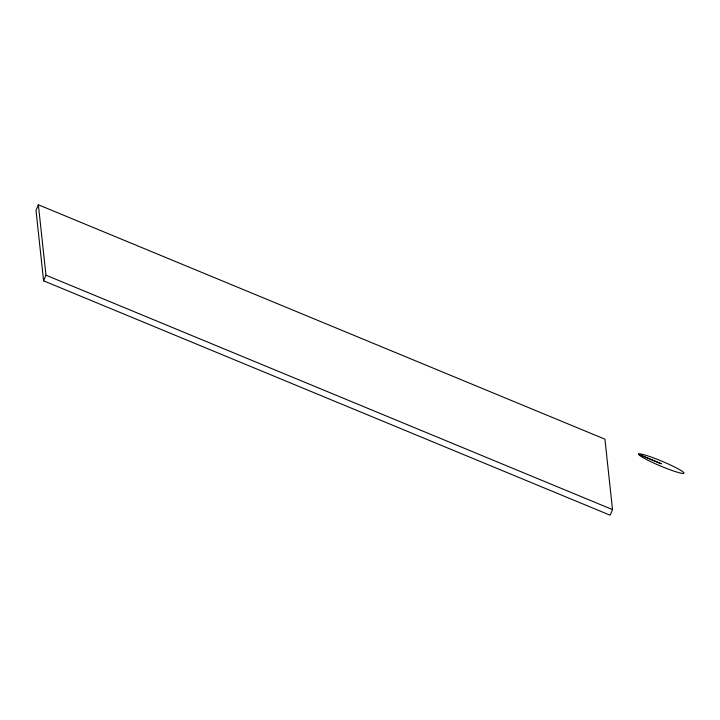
<?xml version="1.0" encoding="UTF-8"?>
<svg xmlns="http://www.w3.org/2000/svg" width="720" height="720" viewBox="0 0 720 720"><rect width="100%" height="100%" fill="white"/><g stroke="black" fill="none" stroke-linecap="round" stroke-linejoin="round"><path stroke-width="1.08" d="M38.367 204.786L36 210.411L43.587 280.818L610.146 515.214L612.513 509.589L604.926 439.182L38.367 204.786L45.954 275.184L43.587 280.818M638.73 454.185L661.356 463.806L638.766 454.464M45.954 275.184L612.513 509.589M638.829 454.005L638.91 454.743A24.561 2.484 22.8 0 0 673.767 471.078A24.561 2.484 22.8 0 0 673.254 466.326A24.561 2.484 22.8 0 0 638.829 454.005"/></g></svg>
